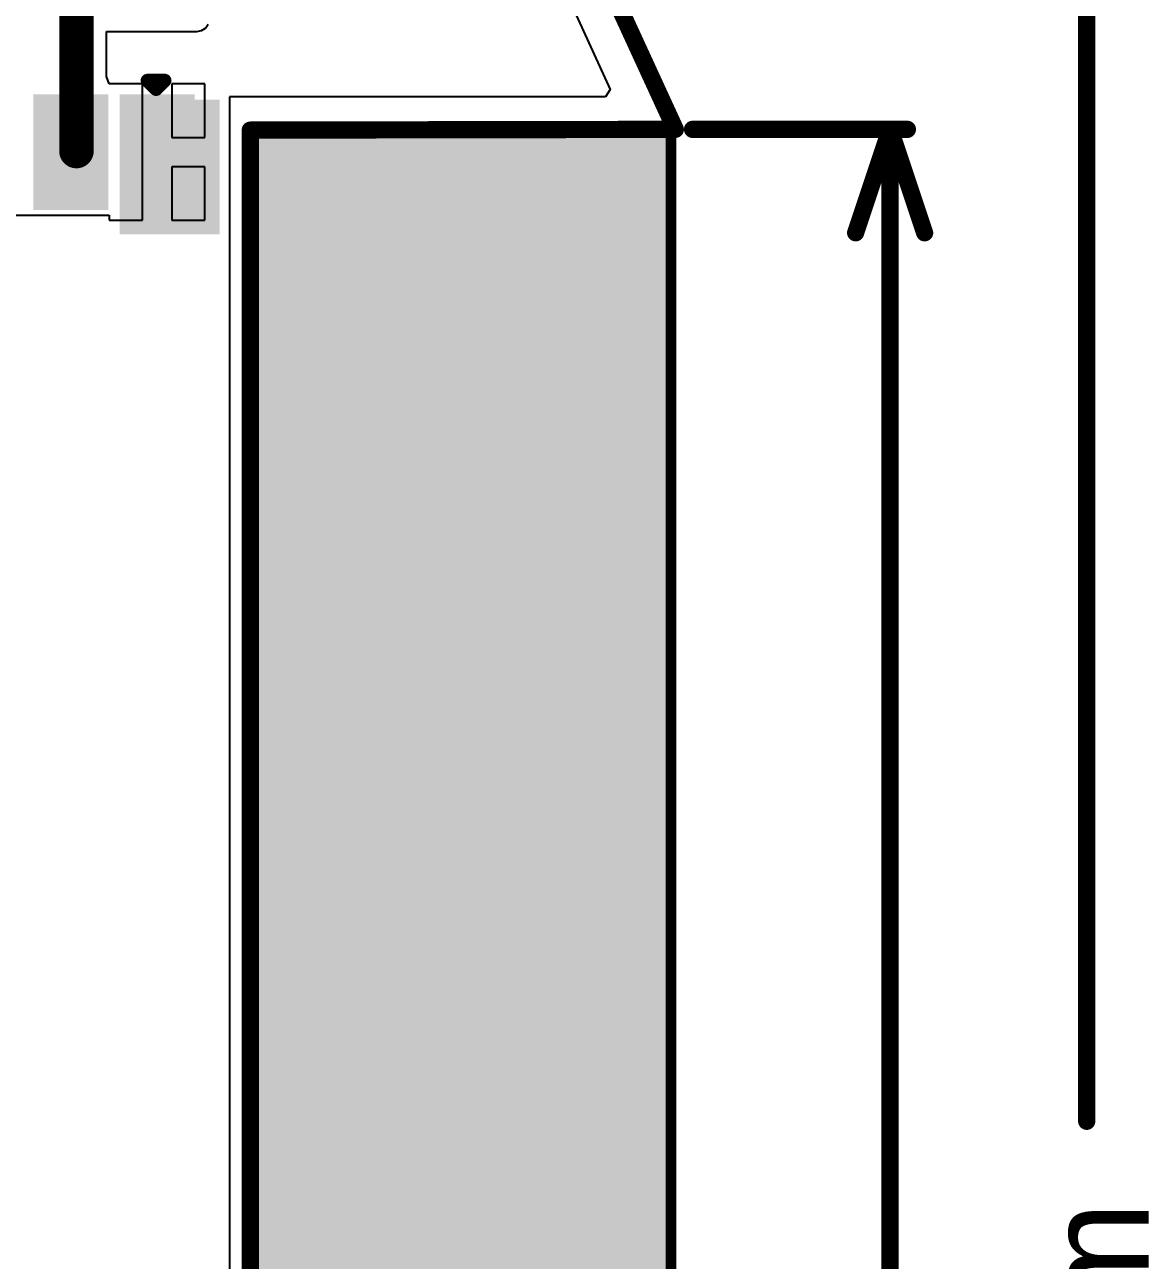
# Model space of a CAD drawing. Header units: inches. Extents: x -5 to 433, y -20 to 71.
# Drawn here: x 75.42 to 91.99, y 31.88 to 50.09 of the extents above; entities that cross this region are included whole.
import ezdxf

# ---------------------------------------------------------------- set-up
doc = ezdxf.new("R2010")
doc.units = ezdxf.units.IN
for name, color, linetype in [('Board Outline', 216, 'Continuous'), ('Deimensions', 6, 'Continuous'), ('Keep-Out Layer', 6, 'Continuous'), ('Multi-Layer', 9, 'Continuous'), ('Top Layer', 1, 'Continuous'), ('Top Overlay', 2, 'Continuous'), ('Top Paste', 8, 'Continuous'), ('Top Solder', 216, 'Continuous')]:
    doc.layers.add(name, color=color, linetype=linetype)
doc.styles.add('Arial', font='', dxfattribs={"height": 0.2})
doc.styles.get('Arial').set_extended_font_data('Arial')

msp = doc.modelspace()

# ---------------------------------------------------------------- hatches: boundary and pattern name
at = {"layer": 'Keep-Out Layer'}
msp.add_hatch(color=6, dxfattribs=at).paths.add_polyline_path([(78.775, 48.501), (78.775, 30.416), (84.871, 30.416), (84.871, 48.501)])
at = {"layer": 'Top Layer'}
for points in [[(76.548, 48.959), (76.548, 47.459), (75.648, 47.459), (75.648, 48.959)], [(77.818, 48.959), (77.818, 47.459), (76.918, 47.459), (76.918, 48.959)]]:
    msp.add_hatch(color=1, dxfattribs=at).paths.add_polyline_path(points)
at = {"layer": 'Top Overlay'}
for points in [[(77.85, 48.979), (77.85, 46.999), (78.29, 46.999), (78.29, 48.979)], [(76.816, 47.417), (76.816, 46.999), (77.894, 46.999), (77.894, 47.417)], [(80.071, 47.358), (80.071, 46.647), (84.236, 46.647), (84.236, 47.358)], [(83.703, 47.358), (83.703, 44.894), (84.236, 44.894), (84.236, 47.358)], [(84.236, 44.894), (84.236, 45.605), (80.071, 45.605), (80.071, 44.894)], [(83.703, 44.97), (83.703, 42.43), (84.236, 42.43), (84.236, 44.97)], [(81.696, 42.964), (81.696, 40.424), (82.23, 40.424), (82.23, 42.964)], [(81.696, 42.43), (84.236, 42.43), (84.236, 42.964), (81.696, 42.964)], [(81.696, 40.424), (84.236, 40.424), (84.236, 40.957), (81.696, 40.957)], [(83.703, 40.957), (83.703, 38.417), (84.236, 38.417), (84.236, 40.957)], [(81.696, 38.95), (81.696, 36.41), (82.23, 36.41), (82.23, 38.95)], [(84.236, 38.95), (81.696, 38.95), (81.696, 38.417), (84.236, 38.417)], [(81.696, 36.41), (84.236, 36.41), (84.236, 36.944), (81.696, 36.944)], [(83.703, 36.944), (83.703, 34.404), (84.236, 34.404), (84.236, 36.944)], [(81.696, 34.937), (81.696, 32.397), (82.23, 32.397), (82.23, 34.937)], [(81.696, 34.404), (84.236, 34.404), (84.236, 34.937), (81.696, 34.937)], [(81.696, 32.397), (84.236, 32.397), (84.236, 32.931), (81.696, 32.931)]]:
    msp.add_hatch(color=2, dxfattribs=at).paths.add_polyline_path(points)
at = {"layer": 'Top Paste'}
for points in [[(76.548, 48.959), (76.548, 47.459), (75.648, 47.459), (75.648, 48.959)], [(77.818, 48.959), (77.818, 47.459), (76.918, 47.459), (76.918, 48.959)]]:
    msp.add_hatch(color=8, dxfattribs=at).paths.add_polyline_path(points)
at = {"layer": 'Top Solder'}
for points in [[(76.65, 49.06), (76.65, 47.357), (75.547, 47.357), (75.547, 49.06)], [(77.92, 49.06), (77.92, 47.357), (76.817, 47.357), (76.817, 49.06)]]:
    msp.add_hatch(color=216, dxfattribs=at).paths.add_polyline_path(points)

# ---------------------------------------------------------------- linework, layer by layer
at = {"layer": 'Board Outline'}
for points in [[(76.75, 61.298, 0.254, 0.254, -0.095808), (85, 48.544, 0.254, 0.254, 0)], [(78.74, 48.533, 0.254, 0.254, 0), (85, 48.544, 0.254, 0.254, 0)], [(78.74, 30.393, 0.254, 0.254, 0), (78.74, 48.533, 0.254, 0.254, 0)]]:
    msp.add_lwpolyline(points, format="xyseb", dxfattribs=at)
for points in [[(78.677, 48.533, 0.127, 0.127, 1), (78.803, 48.533, 0.127, 0.127, 1)], [(78.677, 48.533, 0.127, 0.127, 1), (78.803, 48.533, 0.127, 0.127, 1)], [(84.936, 48.544, 0.127, 0.127, 1), (85.063, 48.544, 0.127, 0.127, 1)], [(84.936, 48.544, 0.127, 0.127, 1), (85.063, 48.544, 0.127, 0.127, 1)]]:
    msp.add_lwpolyline(points, format="xyseb", close=True, dxfattribs=at)
at = {"layer": 'Deimensions'}
for points in [[(91.059, 33.931, 0.254, 0.254, 0), (91.059, 70.714, 0.254, 0.254, 0)], [(85.254, 48.544, 0.254, 0.254, 0), (88.417, 48.544, 0.254, 0.254, 0)], [(87.655, 47.02, 0.254, 0.254, 0), (88.163, 48.544, 0.254, 0.254, 0)], [(88.163, 48.544, 0.254, 0.254, 0), (88.671, 47.02, 0.254, 0.254, 0)], [(88.163, 29.512, 0.254, 0.254, 0), (88.163, 48.544, 0.254, 0.254, 0)]]:
    msp.add_lwpolyline(points, format="xyseb", dxfattribs=at)
for points in [[(85.19, 48.544, 0.127, 0.127, 1), (85.317, 48.544, 0.127, 0.127, 1)], [(88.1, 48.544, 0.127, 0.127, 1), (88.227, 48.544, 0.127, 0.127, 1)], [(88.1, 48.544, 0.127, 0.127, 1), (88.227, 48.544, 0.127, 0.127, 1)], [(88.1, 48.544, 0.127, 0.127, 1), (88.227, 48.544, 0.127, 0.127, 1)], [(88.354, 48.544, 0.127, 0.127, 1), (88.481, 48.544, 0.127, 0.127, 1)], [(87.592, 47.02, 0.127, 0.127, 1), (87.719, 47.02, 0.127, 0.127, 1)], [(88.608, 47.02, 0.127, 0.127, 1), (88.735, 47.02, 0.127, 0.127, 1)], [(90.995, 33.931, 0.127, 0.127, 1), (91.122, 33.931, 0.127, 0.127, 1)]]:
    msp.add_lwpolyline(points, format="xyseb", close=True, dxfattribs=at)
at = {"layer": 'Multi-Layer'}
for p, q in [((78.74, 48.533), (85, 48.544)), ((78.74, 30.397), (78.74, 48.533)), ((85, 48.544), (85, 30.411))]:
    msp.add_line(p, q, dxfattribs=at)
at = {"layer": 'Top Layer'}
for p, q in [((83.006, 51.404), (84.04, 49.129)), ((78.081, 50.037), (78.12, 50.096)), ((76.621, 49.321), (76.621, 49.984)), ((76.621, 49.984), (77.953, 49.984)), ((77.953, 49.984), (78.022, 49.998)), ((78.022, 49.998), (78.081, 50.037)), ((76.664, 49.213), (76.621, 49.321)), ((77.152, 49.213), (76.664, 49.213)), ((77.152, 48.209), (77.152, 49.213)), ((78.072, 49.213), (77.584, 49.213)), ((77.584, 49.213), (77.584, 48.424)), ((78.072, 48.424), (78.072, 49.213)), ((83.972, 49.022), (78.435, 49.022)), ((78.435, 49.022), (78.435, 30.277)), ((84.04, 49.129), (83.972, 49.022)), ((77.584, 48.424), (78.072, 48.424)), ((77.152, 47.205), (77.152, 48.209)), ((78.072, 47.993), (77.584, 47.993)), ((77.584, 47.993), (77.584, 47.205)), ((78.072, 47.205), (78.072, 47.993)), ((75.294, 47.281), (75.456, 47.281)), ((75.456, 47.281), (75.583, 47.281)), ((75.583, 47.281), (76.664, 47.281)), ((76.664, 47.281), (76.664, 47.205)), ((76.664, 47.205), (77.152, 47.205)), ((77.584, 47.205), (78.072, 47.205))]:
    msp.add_line(p, q, dxfattribs=at)
msp.add_lwpolyline([(76.18, 48.224, 0.508, 0.508, 0), (76.18, 50.655, 0.508, 0.508, 0)], format="xyseb", dxfattribs=at)
msp.add_lwpolyline([(76.053, 48.224, 0.254, 0.254, 1), (76.307, 48.224, 0.254, 0.254, 1)], format="xyseb", close=True, dxfattribs=at)
at = {"layer": 'Top Overlay'}
for points in [[(77.226, 49.263, 0.2, 0.2, 0), (77.48, 49.263, 0.2, 0.2, 0)], [(77.226, 49.263, 0.2, 0.2, 0), (77.353, 49.136, 0.2, 0.2, 0)], [(77.353, 49.136, 0.2, 0.2, 0), (77.48, 49.263, 0.2, 0.2, 0)], [(78.732, 48.554, 0.127, 0.127, 0), (84.922, 48.554, 0.127, 0.127, 0)], [(78.732, 48.554, 0.127, 0.127, 0), (78.732, 30.373, 0.127, 0.127, 0)], [(84.922, 48.554, 0.127, 0.127, 0), (84.922, 30.368, 0.127, 0.127, 0)]]:
    msp.add_lwpolyline(points, format="xyseb", dxfattribs=at)
for points in [[(77.176, 49.263, 0.1, 0.1, 1), (77.276, 49.263, 0.1, 0.1, 1)], [(77.176, 49.263, 0.1, 0.1, 1), (77.276, 49.263, 0.1, 0.1, 1)], [(77.43, 49.263, 0.1, 0.1, 1), (77.53, 49.263, 0.1, 0.1, 1)], [(77.43, 49.263, 0.1, 0.1, 1), (77.53, 49.263, 0.1, 0.1, 1)], [(77.303, 49.136, 0.1, 0.1, 1), (77.403, 49.136, 0.1, 0.1, 1)], [(77.303, 49.136, 0.1, 0.1, 1), (77.403, 49.136, 0.1, 0.1, 1)], [(78.701, 48.554, 0.0635, 0.0635, 1), (78.764, 48.554, 0.0635, 0.0635, 1)], [(78.701, 48.554, 0.0635, 0.0635, 1), (78.764, 48.554, 0.0635, 0.0635, 1)], [(84.891, 48.554, 0.0635, 0.0635, 1), (84.954, 48.554, 0.0635, 0.0635, 1)], [(84.891, 48.554, 0.0635, 0.0635, 1), (84.954, 48.554, 0.0635, 0.0635, 1)]]:
    msp.add_lwpolyline(points, format="xyseb", close=True, dxfattribs=at)

# ---------------------------------------------------------------- texts
at = {"layer": 'Deimensions', "style": 'Arial'}
msp.add_text('83.21mm', height=1.524, rotation=90, dxfattribs=at).set_placement((91.973, 23.876))

doc.saveas('drawing.dxf')
